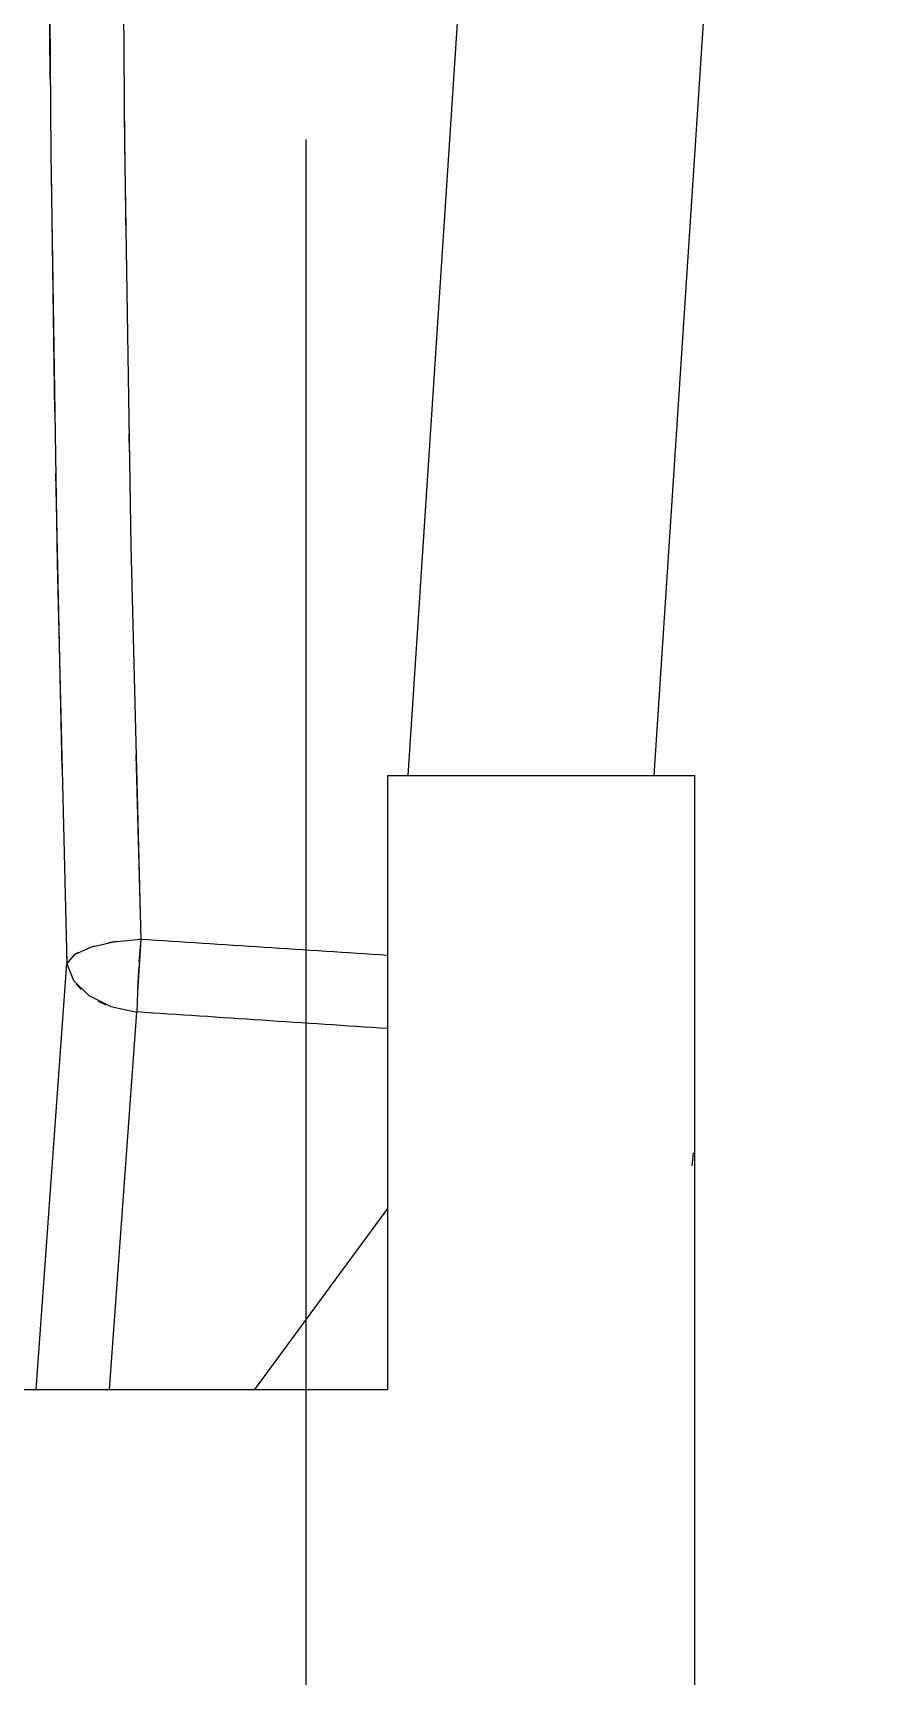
# Model space of a CAD drawing. Extents: x 33214 to 95067, y 8279 to 51908.
# Drawn here: x 43784.8 to 43839.9, y 19716.9 to 19823.9 of the extents above; entities that cross this region are included whole.
import ezdxf

# ---------------------------------------------------------------- set-up
doc = ezdxf.new("R2010")
doc.units = 0
doc.header["$LTSCALE"] = 300
doc.header["$MEASUREMENT"] = 0
doc.linetypes.add('DASHED', pattern=[0.75, 0.5, -0.25])
doc.linetypes.add('SNT-025', pattern=[0.74, 0.4, -0.17, 0, -0.17])
doc.layers.get('0').update_dxf_attribs({"linetype": 'CONTINUOUS'})
doc.layers.add('GENERATORSETT', color=1, linetype='CONTINUOUS')
doc.layers.add('Tanks', color=9, linetype='CONTINUOUS')

# ---------------------------------------------------------------- blocks, each defined once
blk = doc.blocks.new('below 1-deck')
at = {"linetype": 'DASHED'}
blk.add_line((11000, -1875), (11000, -3525), dxfattribs=at)
blk = doc.blocks.new('GENERATOR-BORDE')
at = {"layer": 'GENERATORSETT'}
for p, q in [((-1423.47, 177.43), (-1423.47, 77.43)), ((-1483.47, 117.43), (-1443.47, 117.43)), ((-1466.38, 117.43), (-1464.37, 89.68)), ((-1461.61, 117.43), (-1459.82, 92.84)), ((-1452.14, 117.43), (-1443.47, 105.64)), ((-1443.47, 117.43), (-1443.47, 77.43)), ((-1443.47, 77.43), (-1423.47, 77.43)), ((-1442.15, 77.43), (-1412.9, -368.89)), ((-1426.12, 77.43), (-1396.94, -367.84)), ((-1465.23, 50.72), (-1465.22, 50.72)), ((-1465.23, 50.72), (-1465.22, 50.72))]:
    blk.add_line(p, q, dxfattribs=at)
for points in [[(-1464.37, 89.68), (-1463.95, 90.79), (-1462.95, 91.76), (-1461.52, 92.47), (-1459.82, 92.84)], [(-1462.34, 92.13), (-1461.83, 92.36)], [(-1459.78, 91.54), (-1459.82, 92.84)], [(-1459.78, 91.54), (-1459.82, 92.84)], [(-1463.78, 91.01), (-1463.44, 91.37)], [(-1459.56, 88.11), (-1459.78, 91.53)], [(-1459.69, 89.87), (-1459.77, 91.28)], [(-1465.62, 9.94), (-1465.43, 36.93), (-1465.01, 63.6), (-1464.37, 89.68)], [(-1464.39, 89.02), (-1464.37, 89.68)], [(-1464.37, 89.67), (-1464.37, 89.68)], [(-1459.56, 88.11), (-1461.33, 88.28), (-1462.84, 88.63), (-1463.9, 89.12), (-1464.37, 89.68)], [(-1463.69, 88.99), (-1463.95, 89.16)], [(-1459.56, 88.11), (-1459.68, 89.59)], [(-1462.59, 88.55), (-1463.02, 88.69)], [(-1461.16, 88.25), (-1461.66, 88.34)], [(-1460.82, 9.76), (-1460.62, 36.29), (-1460.2, 62.48), (-1459.56, 88.11)], [(-1459.56, 88.11), (-1459.68, 88.12)], [(-1459.89, 76.08), (-1459.59, 87.22)], [(-1465.12, 57.73), (-1464.71, 77)], [(-1460.34, 55.16), (-1460.32, 56.35)], [(-1465.41, 38.1), (-1465.19, 53.72)], [(-1460.64, 34.41), (-1460.54, 42.38)], [(-1465.59, 17.13), (-1465.48, 32)]]:
    blk.add_lwpolyline(points, dxfattribs=at)
for centre, radius, start, end in [((-1009.52, 136.89), 415.51, 184.6977, 184.8155), ((1678.79, -47193.93), 47390.81, 93.777568, 93.797384), ((1620.51, -47281.67), 47469.81, 93.700784, 93.72025)]:
    blk.add_arc(centre, radius, start, end, dxfattribs=at)

msp = doc.modelspace()

# ---------------------------------------------------------------- block references
at = {"layer": 'GENERATORSETT', "linetype": 'SNT-025', "xscale": -1, "rotation": 180}
msp.add_blockref('GENERATOR-BORDE', (45251.36, 19852.98), dxfattribs=at)
at = {"layer": 'Tanks'}
msp.add_blockref('below 1-deck', (32802.55, 22141.98), dxfattribs=at)

doc.saveas('drawing.dxf')
